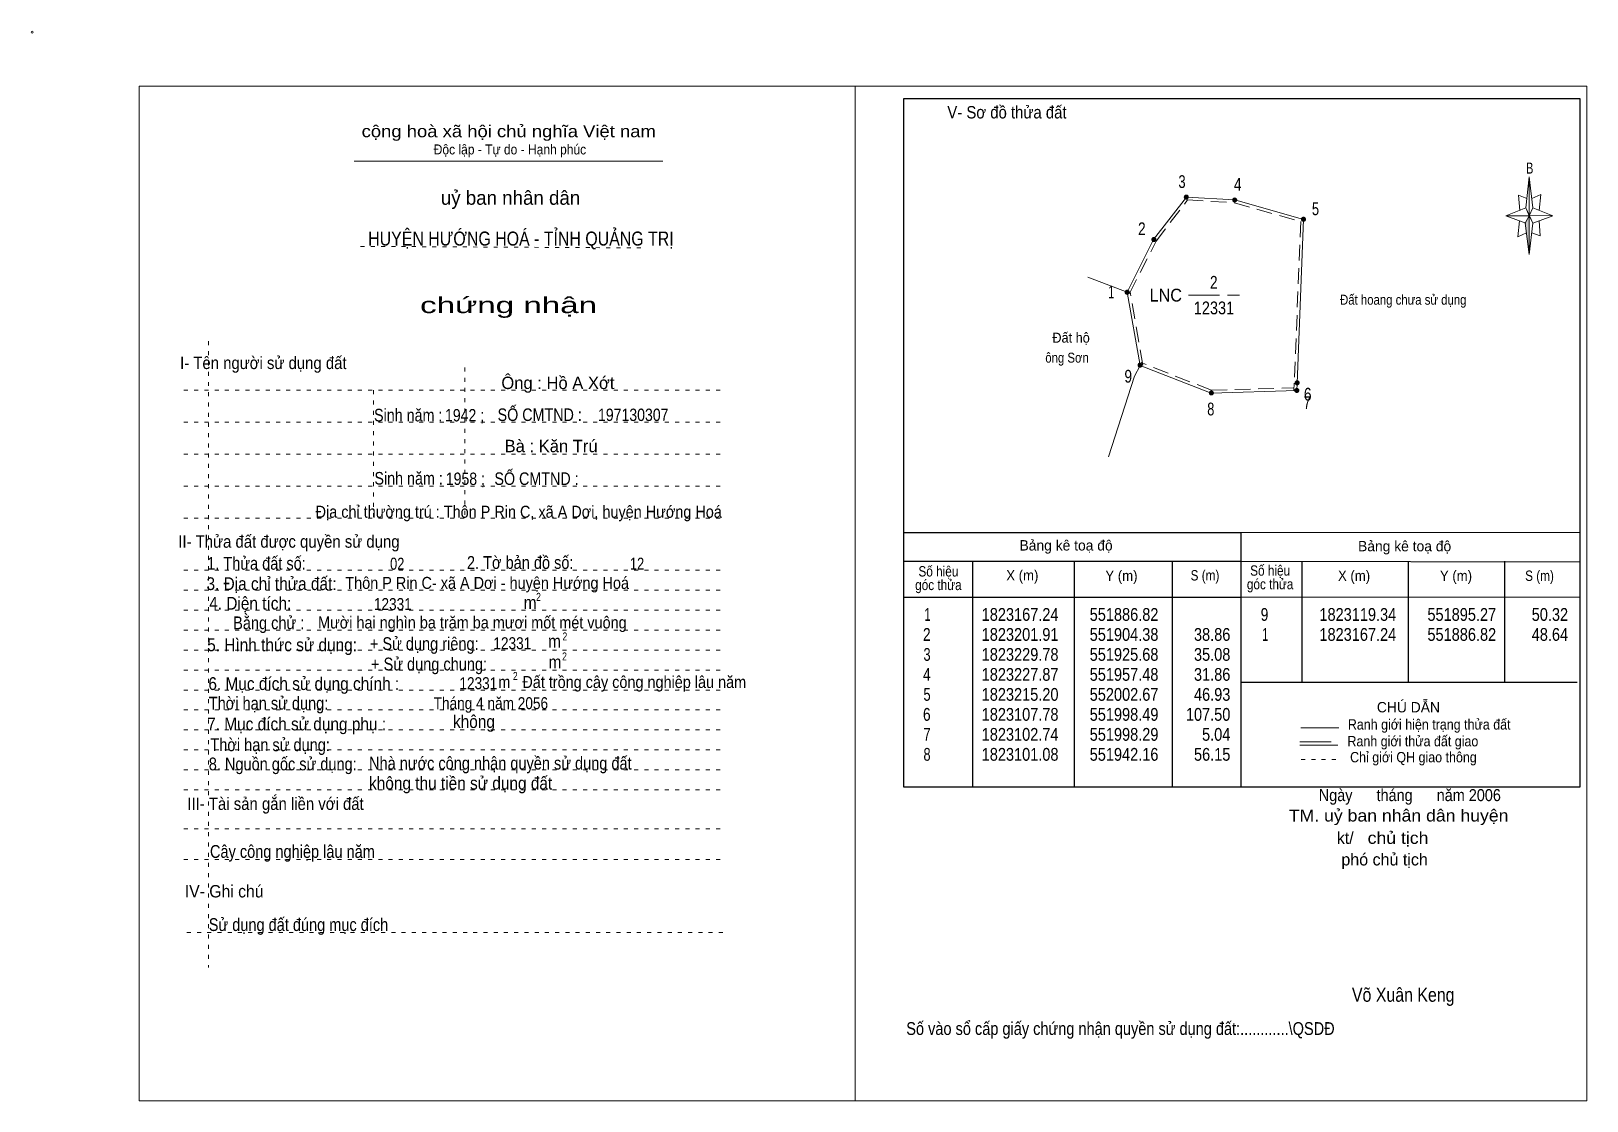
# Model space of a CAD drawing. Header units: centimetres. Extents: x -1.6 to 37.4, y -1.3 to 25.5.
import ezdxf
from ezdxf.enums import TextEntityAlignment as Align

# ---------------------------------------------------------------- set-up
doc = ezdxf.new("R2010")
doc.units = ezdxf.units.CM
doc.header["$LTSCALE"] = 0.13
for name, pattern in [('DOTTED', [1.5, 0.3, -1.2]), ('LONG_DASHED', [7.5, 6, -1.5]), ('MEDIUM_DASHED', [4.5, 3, -1.5])]:
    doc.linetypes.add(name, pattern=pattern)
for name, color, linetype, lineweight in [('1', 7, 'DOTTED', 13), ('10', 7, 'Continuous', 13), ('2', 7, 'Continuous', 25), ('3', 7, 'Continuous', 13), ('30', 7, 'Continuous', 13), ('32', 7, 'LONG_DASHED', 13), ('33', 7, 'LONG_DASHED', 13), ('35', 7, 'Continuous', 13)]:
    doc.layers.add(name, color=color, linetype=linetype, lineweight=lineweight)

msp = doc.modelspace()

# ---------------------------------------------------------------- hatches: boundary and pattern name
at = {"layer": '30'}
msp.add_hatch(color=256, dxfattribs=at).paths.add_polyline_path([(35.91, 20.87), (35.91, 19.91), (35.81, 20.69)])
at = {"layer": '32'}
for points in [[(27.3774, 21.3426, 1), (27.2774, 21.3426, 1)], [(28.5883, 21.2699, 1), (28.4883, 21.2699, 1)], [(30.3091, 20.7874, 1), (30.2091, 20.7874, 1)], [(26.5663, 20.2813, 1), (26.4663, 20.2813, 1)], [(25.8976, 18.9611, 1), (25.7976, 18.9611, 1)], [(26.2194, 17.1371, 1), (26.1194, 17.1371, 1)], [(30.1499, 16.6969, 1), (30.0499, 16.6969, 1)], [(28.0049, 16.4418, 1), (27.9049, 16.4418, 1)], [(30.1423, 16.505, 1), (30.0423, 16.505, 1)]]:
    msp.add_hatch(color=256, dxfattribs=at).paths.add_polyline_path(points)

# ---------------------------------------------------------------- linework, layer by layer
at = {"layer": '1', "linetype": 'Continuous'}
msp.add_line((6.51, 22.24), (14.23, 22.24), dxfattribs=at)
at = {"layer": '1'}
for p, q in [((6.67, 20.11), (13.82, 20.07)), ((2.86, 17.74), (2.86, 2.07)), ((9.28, 17.08), (9.28, 13.31)), ((2.25, 16.51), (15.75, 16.51)), ((6.99, 16.51), (6.99, 13.31)), ((2.25, 15.71), (15.75, 15.71)), ((2.25, 14.91), (15.75, 14.91)), ((2.25, 14.11), (15.75, 14.11)), ((2.25, 13.31), (15.75, 13.31)), ((2.25, 12.01), (15.75, 12.01)), ((2.25, 11.51), (15.75, 11.51)), ((2.25, 11.01), (15.75, 11.01)), ((2.25, 10.51), (15.75, 10.51)), ((2.25, 10.01), (15.75, 10.01)), ((2.25, 9.51), (15.75, 9.51)), ((2.25, 9.01), (15.75, 9.01)), ((2.25, 8.51), (15.75, 8.51)), ((2.25, 8.01), (15.75, 8.01)), ((2.25, 7.51), (15.75, 7.51)), ((2.25, 7.01), (15.75, 7.01)), ((2.25, 6.51), (15.75, 6.51)), ((2.25, 5.54), (15.75, 5.54)), ((2.25, 4.77), (15.75, 4.77)), ((2.32, 2.94), (15.82, 2.94))]:
    msp.add_line(p, q, dxfattribs=at)
at = {"layer": '10'}
for p, q in [((25.85, 18.96), (24.86, 19.34)), ((30.1, 16.69), (30.09, 16.5))]:
    msp.add_line(p, q, dxfattribs=at)
at = {"layer": '10', "linetype": 'MEDIUM_DASHED'}
for p, q in [((26.24, 17.14), (25.92, 18.97)), ((27.96, 16.51), (26.2, 17.2)), ((27.96, 16.51), (30.01, 16.57)), ((30.03, 16.69), (30.02, 16.5))]:
    msp.add_line(p, q, dxfattribs=at)
at = {"layer": '10', "lineweight": 25}
for p, q in [((28.7, 12.95), (37.18, 12.96)), ((28.7, 12.23), (37.18, 12.22)), ((30.22, 12.23), (30.22, 9.21)), ((32.88, 12.23), (32.88, 9.21)), ((35.29, 12.23), (35.29, 9.21)), ((28.7, 11.33), (37.18, 11.34)), ((28.7, 9.21), (37.11, 9.21))]:
    msp.add_line(p, q, dxfattribs=at)
at = {"layer": '10'}
for points in [[(25.85, 18.96), (26.51, 20.28), (27.33, 21.34), (28.54, 21.27), (30.26, 20.78), (30.1, 16.69)], [(30.09, 16.5), (27.95, 16.44), (26.17, 17.13), (25.85, 18.96)], [(25.38, 14.84), (26.03, 16.86), (26.17, 17.13)]]:
    msp.add_lwpolyline(points, dxfattribs=at)
at = {"layer": '10', "linetype": 'MEDIUM_DASHED'}
msp.add_lwpolyline([(25.91, 18.93), (26.57, 20.24), (27.36, 21.27), (28.53, 21.2), (30.19, 20.73), (30.03, 16.69)], dxfattribs=at)
at = {"layer": '10'}
msp.add_circle((-1.55, 25.47), 0.025, dxfattribs=at)
at = {"layer": '2'}
for p, q in [((20.25, 12.95), (28.7, 12.95)), ((28.7, 6.59), (28.7, 12.95)), ((20.25, 12.23), (28.7, 12.23)), ((21.99, 6.59), (21.99, 12.23)), ((24.53, 10.89), (24.53, 12.23)), ((26.97, 12.23), (26.97, 6.59)), ((20.25, 11.33), (28.7, 11.33))]:
    msp.add_line(p, q, dxfattribs=at)
msp.add_lwpolyline([(37.18, 23.8), (20.25, 23.8), (20.25, 6.59), (37.18, 6.59)], close=True, dxfattribs=at)
msp.add_lwpolyline([(24.53, 6.59), (24.53, 10.39), (24.53, 10.89)], dxfattribs=at)
at = {"layer": '3'}
msp.add_line((19.04, 24.12), (19.04, -1.27), dxfattribs=at)
for points in [[(19.04, 24.12), (1.13, 24.12), (1.13, -1.27), (19.04, -1.27)], [(19.04, -1.27), (37.35, -1.27), (37.35, 24.12), (19.04, 24.12)]]:
    msp.add_lwpolyline(points, dxfattribs=at)
at = {"layer": '30'}
for p, q in [((35.82, 21.07), (35.91, 21.85)), ((36, 21.07), (36.5, 20.87)), ((35.82, 20.69), (35.32, 20.87)), ((36, 20.69), (35.91, 19.91)), ((36.16, 20.75), (36.18, 20.37)), ((36.18, 20.37), (35.97, 20.45))]:
    msp.add_line(p, q, dxfattribs=at)
for points in [[(35.91, 21.85), (36, 21.07), (35.91, 20.87)], [(35.91, 20.87), (35.32, 20.87), (35.82, 21.07), (36, 20.69), (36.5, 20.87), (35.91, 20.89)], [(35.91, 20.87), (35.91, 19.91), (35.81, 20.69)]]:
    msp.add_lwpolyline(points, close=True, dxfattribs=at)
for points in [[(35.97, 21.31), (36.2, 21.41), (36.16, 21.01)], [(35.91, 20.87), (35.82, 21.07), (35.32, 20.87)], [(35.85, 21.31), (35.64, 21.39), (35.67, 21.01)], [(35.66, 20.75), (35.62, 20.35), (35.84, 20.45)], [(35.91, 20.87), (36, 20.69), (36.5, 20.87)]]:
    msp.add_lwpolyline(points, dxfattribs=at)
at = {"layer": '32'}
for centre in [(27.3274, 21.3426), (28.5383, 21.2699), (30.2591, 20.7874), (26.5163, 20.2813), (25.8476, 18.9611), (26.1694, 17.1371), (30.0999, 16.6969), (27.9549, 16.4418), (30.0923, 16.505)]:
    msp.add_circle(centre, 0.05, dxfattribs=at)
at = {"layer": '33'}
msp.add_line((27.38, 18.89), (28.66, 18.89), dxfattribs=at)
at = {"layer": '35'}
for p, q in [((30.19, 8.06), (31.14, 8.06)), ((30.17, 7.63), (31.12, 7.63))]:
    msp.add_line(p, q, dxfattribs=at)
at = {"layer": '35', "linetype": 'LONG_DASHED'}
msp.add_line((30.17, 7.71), (31.12, 7.71), dxfattribs=at)
at = {"layer": '35', "linetype": 'DOTTED'}
msp.add_line((30.2, 7.27), (31.19, 7.27), dxfattribs=at)

# ---------------------------------------------------------------- texts
at = {"layer": '1'}
for s, height, width, p in [('V- Sơ đồ thửa đất', 0.31, 0.9, (22.84, 23.31)), ('cộng hoà xã hội chủ nghĩa Việt nam', 0.3, 1.15, (10.375, 22.84)), ('Độc lập - Tự do - Hạnh phúc', 0.25, 0.9, (10.405, 22.41)), ('chứng nhận', 0.4, 1.55, (10.37, 18.44)), ('I- Tên người sử dụng đất', 0.31, 0.9, (4.235, 17.04)), ('II- Thửa đất được quyền sử dụng', 0.31, 0.9, (4.875, 12.57)), ('III- Tài sản gắn liền với đất', 0.31, 0.9, (4.54, 6.01)), ('IV- Ghi chú', 0.31, 0.95, (3.255, 3.82))]:
    msp.add_text(s, height=height, dxfattribs=dict(at, width=width)).set_placement(p, align=Align.CENTER)
msp.add_text('uỷ ban nhân dân', height=0.35, dxfattribs=at).set_placement((10.42, 21.15), align=Align.CENTER)
at = {"layer": '10'}
for s, height, width, p in [('Đất hoang chưa sử dụng ', 0.25, 0.85, (32.795, 18.65)), ('Sinh năm :', 0.3149, 0.85, (7.86, 15.73)), ('1942 ;', 0.31, 0.85, (9.27, 15.73)), ('SỐ CMTND :', 0.3149, 0.85, (11.15, 15.74)), ('197130307', 0.31, 0.85, (13.49, 15.74)), ('Sinh năm :', 0.3149, 0.85, (7.87, 14.15)), ('1958 ;', 0.31, 0.85, (9.29, 14.14)), ('SỐ CMTND :', 0.3149, 0.85, (11.07, 14.14)), ('Địa chỉ thường trú : Thôn P Rin C, xã A Dơi, huyện Hướng Hoá ', 0.3, 0.9, (10.675, 13.32)), ('02', 0.3, 0.8, (7.585, 12.02)), ('12', 0.3, 0.8, (13.585, 12.02)), ('Thôn P Rin C- xã A Dơi - huyện Hướng Hoá ', 0.3, 0.9, (9.885, 11.54)), ('12331', 0.3, 0.85, (7.475, 11.01)), ('Mười hai nghìn ba trăm ba mươi mốt mét vuông ', 0.3, 0.9, (9.515, 10.55)), ('12331', 0.3, 0.85, (10.465, 10.03)), ('m   Đất trồng cây công nghiệp lâu năm ', 0.3, 0.9, (13.265, 9.06)), ('12331', 0.3, 0.85, (9.615, 9.03)), ('Tháng 4 năm 2056 ', 0.3, 0.85, (9.975, 8.53)), ('Ngày      tháng      năm 2006', 0.3, 0.9, (32.92, 6.23)), ('TM. uỷ ban nhân dân huyện', 0.3, 1.1, (32.64, 5.72)), ('chủ tịch', 0.3, 1.1, (32.625, 5.16)), ('Võ Xuân Keng ', 0.35, 0.85, (32.81, 1.21))]:
    msp.add_text(s, height=height, dxfattribs=dict(at, width=width)).set_placement(p, align=Align.CENTER)
for s, width, p in [('  Đất hộ', 0.95, (23.8, 17.7)), ('ông Sơn', 0.85, (23.8, 17.2))]:
    msp.add_text(s, height=0.25, dxfattribs=dict(at, width=width)).set_placement(p)
for s, height, p in [('Ông : Hồ A Xớt', 0.31, (11.605, 16.54)), ('Bà : Kăn Trú', 0.31, (11.435, 14.96)), ('kt/ ', 0.3, (31.36, 5.16)), ('phó chủ tịch ', 0.3, (32.345, 4.62))]:
    msp.add_text(s, height=height, dxfattribs=at).set_placement(p, align=Align.CENTER)
at = {"layer": '2'}
for s, height, width, p in [('HUYỆN HƯỚNG HOÁ - TỈNH QUẢNG TRỊ', 0.35, 0.85, (10.68, 20.13)), ('Số hiệu', 0.2591, 0.85, (21.125, 11.85)), ('Số hiệu', 0.2591, 0.85, (29.425, 11.87)), ('3. Địa chỉ thửa đất:', 0.32, 0.9, (4.44, 11.51)), ('góc thửa', 0.2591, 0.85, (21.125, 11.51)), ('X (m)', 0.2591, 0.95, (23.225, 11.75)), ('Y (m)', 0.2591, 0.95, (25.705, 11.74)), ('S (m)', 0.2591, 0.85, (27.795, 11.75)), ('góc thửa', 0.2591, 0.85, (29.425, 11.53)), ('X (m)', 0.2591, 0.95, (31.525, 11.74)), ('Y (m)', 0.2591, 0.95, (34.075, 11.74)), ('S (m)', 0.2591, 0.85, (36.165, 11.74)), ('Số vào sổ cấp giấy chứng nhận quyền sử dụng đất:............\\QSDĐ', 0.32, 0.85, (25.68, 0.38))]:
    msp.add_text(s, height=height, dxfattribs=dict(at, width=width)).set_placement(p, align=Align.CENTER)
for p in [(24.32, 12.5), (32.79, 12.48)]:
    msp.add_text('Bảng kê toạ độ', height=0.2591, dxfattribs=at).set_placement(p, align=Align.CENTER)
for s, height, width, p in [('1. Thửa đất số:', 0.32, 0.85, (2.83, 12.02)), ('2. Tờ bản đồ số:', 0.32, 0.85, (9.33, 12.04)), ('4. Diện tích:', 0.32, 0.9, (2.88, 11.02)), ('m', 0.32, 0.9, (10.75, 11.04)), ('2', 0.2, 0.8, (11.06, 11.24)), ('Bằng chử :', 0.32, 0.85, (3.48, 10.53)), ('5. Hình thức sử dụng:', 0.32, 0.9, (2.83, 9.98)), ('+ Sử dụng riêng:', 0.32, 0.85, (6.9, 10.01)), ('m', 0.32, 0.9, (11.36, 10.07)), ('2', 0.2, 0.8, (11.72, 10.25)), ('+ Sử dụng chung:', 0.32, 0.85, (6.93, 9.5)), ('m', 0.32, 0.9, (11.37, 9.55)), ('2', 0.2, 0.8, (11.71, 9.75)), ('6. Mục đích sử dụng chính : ', 0.32, 0.9, (2.86, 9.01)), ('2', 0.2, 0.8, (10.48, 9.26)), ('Thời hạn sử dụng: ', 0.32, 0.85, (2.87, 8.52)), ('7. Mục đích sử dụng phụ : ', 0.32, 0.9, (2.83, 8)), ('không', 0.32, 0.9, (8.98, 8.06)), ('Thời hạn sử dụng: ', 0.32, 0.85, (2.91, 7.48)), ('8. Nguồn gốc sử dụng: ', 0.32, 0.85, (2.87, 7)), ('Nhà nước công nhận quyền sử dụng đất  ', 0.32, 0.85, (6.88, 7.02)), ('không thu tiền sử dụng đất', 0.32, 0.9, (6.88, 6.52)), ('Cây công nghiệp lâu năm', 0.32, 0.85, (2.9, 4.81)), ('Sử dụng đất đúng mục đích', 0.32, 0.85, (2.87, 2.98))]:
    msp.add_text(s, height=height, dxfattribs=dict(at, width=width)).set_placement(p)
at = {"layer": '30', "width": 0.75}
msp.add_text('B', height=0.2756, dxfattribs=at).set_placement((35.92, 21.93), align=Align.CENTER)
at = {"layer": '30'}
for s, width, p in [('1', 0.65, (20.93, 10.74)), ('1823167.24', 0.85, (24.13, 10.74)), ('551886.82', 0.85, (26.63, 10.74)), ('551886.82', 0.85, (26.63, 10.74)), ('9', 0.8, (29.38, 10.74)), ('1823119.34', 0.85, (32.58, 10.74)), ('551895.27', 0.85, (35.08, 10.74)), ('50.32', 0.85, (36.88, 10.74)), ('2', 0.8, (20.93, 10.24)), ('1823201.91', 0.85, (24.13, 10.24)), ('551904.38', 0.85, (26.63, 10.24)), ('38.86', 0.85, (28.43, 10.24)), ('1', 0.65, (29.38, 10.24)), ('1823167.24', 0.85, (32.58, 10.24)), ('551886.82', 0.85, (35.08, 10.24)), ('48.64', 0.85, (36.88, 10.24)), ('3', 0.75, (20.93, 9.74)), ('1823229.78', 0.85, (24.13, 9.74)), ('551925.68', 0.85, (26.63, 9.74)), ('35.08', 0.85, (28.43, 9.74)), ('4', 0.8, (20.93, 9.24)), ('1823227.87', 0.85, (24.13, 9.24)), ('551957.48', 0.85, (26.63, 9.24)), ('31.86', 0.85, (28.43, 9.24)), ('5', 0.75, (20.93, 8.74)), ('1823215.20', 0.85, (24.13, 8.74)), ('552002.67', 0.85, (26.63, 8.74)), ('46.93', 0.85, (28.43, 8.74)), ('6', 0.8, (20.93, 8.24)), ('1823107.78', 0.85, (24.13, 8.24)), ('551998.49', 0.85, (26.63, 8.24)), ('107.50', 0.85, (28.43, 8.24)), ('7', 0.75, (20.93, 7.74)), ('1823102.74', 0.85, (24.13, 7.74)), ('551998.29', 0.85, (26.63, 7.74)), ('5.04', 0.85, (28.43, 7.74)), ('8', 0.75, (20.93, 7.24)), ('1823101.08', 0.85, (24.13, 7.24)), ('551942.16', 0.85, (26.63, 7.24)), ('56.15', 0.85, (28.43, 7.24))]:
    msp.add_text(s, height=0.32, dxfattribs=dict(at, width=width)).set_placement(p, align=Align.RIGHT)
at = {"layer": '32'}
for s, width, p in [('3', 0.75, (27.22, 21.57)), ('4', 0.8, (28.615, 21.5)), ('5', 0.75, (30.56, 20.89)), ('2', 0.8, (26.215, 20.39)), ('1', 0.65, (25.45, 18.81)), ('9', 0.8, (25.875, 16.7)), ('7', 0.75, (30.35, 16.04)), ('6', 0.8, (30.365, 16.25)), ('8', 0.75, (27.94, 15.88))]:
    msp.add_text(s, height=0.32, dxfattribs=dict(at, width=width)).set_placement(p, align=Align.CENTER)
at = {"layer": '33'}
for s, width, p in [('2', 0.8, (28.015, 19.05)), ('12331', 0.85, (28.02, 18.41))]:
    msp.add_text(s, height=0.32, dxfattribs=dict(at, width=width)).set_placement(p, align=Align.CENTER)
at = {"layer": '33', "width": 0.95}
msp.add_text('LNC', height=0.32, dxfattribs=at).set_placement((27.22, 18.73), align=Align.RIGHT)
at = {"layer": '35'}
msp.add_text('CHÚ DẪN', height=0.2591, dxfattribs=at).set_placement((32.885, 8.45), align=Align.CENTER)
at = {"layer": '35', "width": 0.9}
for s, p in [('Ranh giới hiện trạng thửa đất', (33.405, 8.02)), ('Ranh giới thửa đất giao ', (33.04, 7.6)), ('Chỉ giới QH giao thông', (33.01, 7.2))]:
    msp.add_text(s, height=0.2591, dxfattribs=at).set_placement(p, align=Align.CENTER)

doc.saveas('drawing.dxf')
